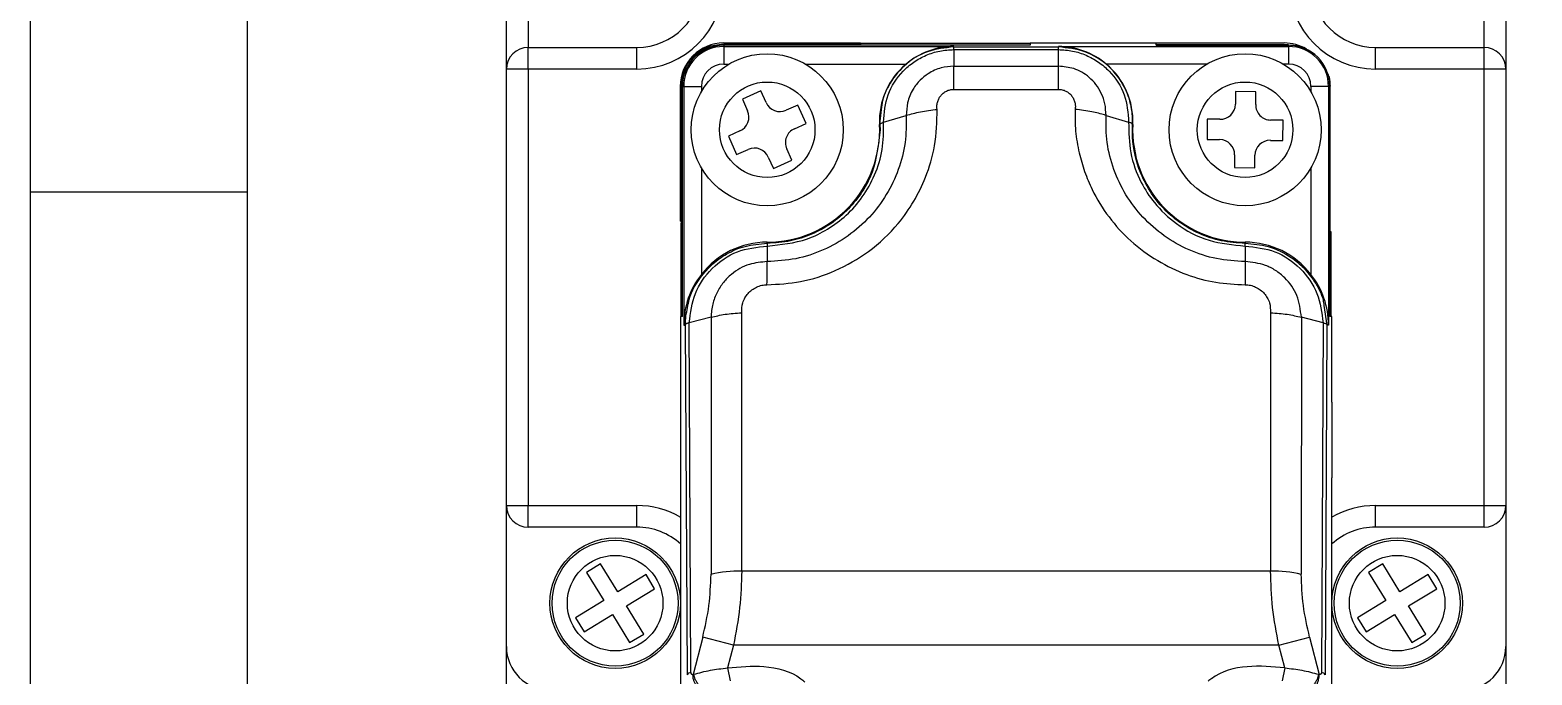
# Model space of a CAD drawing. Header units: inches. Extents: x 0.2 to 16.3, y 0.2 to 11.5.
# Drawn here: x 0.197 to 1.558, y 7.377 to 7.962 of the extents above; entities that cross this region are included whole.
import ezdxf

# ---------------------------------------------------------------- set-up
doc = ezdxf.new("R2010")
doc.units = ezdxf.units.IN
doc.header["$MEASUREMENT"] = 0
doc.linetypes.add('CENTERX2', pattern=[0.8, 0.5, -0.1, 0.1, -0.1])
doc.layers.add('CENTER_LINE', color=7, linetype='CENTERX2')
doc.styles.add('SLDTEXTSTYLE0', font='TXT', dxfattribs={"width": 0.7})
doc.dimstyles.new('SLDDIMSTYLE2', dxfattribs={"dimtxt": 0.15748, "dimasz": 0.13, "dimexe": 0, "dimexo": 0.0625, "dimgap": 0.03937, "dimtad": 1, "dimdec": 3, "dimrnd": 1e-09, "dimdsep": 46, "dimtxsty": 'SLDTEXTSTYLE0', "dimsah": 1, "dimcen": 0.09, "dimadec": 0, "dimazin": 2, "dimtfac": 1, "dimtdec": 3, "dimtmove": 0, "dimatfit": 0, "dimfxl": 1, "dimfrac": 2, "dimtolj": 1, "dimtzin": 12, "dimarcsym": 0})

# ---------------------------------------------------------------- blocks, each defined once
blk = doc.blocks.new('_D_21')
at = {"layer": 'CENTER_LINE'}
for p, q in [((1.945, 7.1595), (1.945, 7.4095)), ((1.3087, 7.1595), (1.9843, 7.1595)), ((1.945, 6.5485), (1.945, 7.1595)), ((1.4356, 6.5485), (1.9843, 6.5485)), ((1.945, 6.5485), (1.945, 6.2985))]:
    blk.add_line(p, q, dxfattribs=at)
for points in [[(1.945, 7.1595), (1.965, 7.2895), (1.925, 7.2895)], [(1.945, 6.5485), (1.925, 6.4185), (1.965, 6.4185)]]:
    blk.add_solid(points, dxfattribs=at)
at = {"layer": 'CENTER_LINE', "insert": (1.742, 6.6125), "char_height": 0.15748, "attachment_point": 1, "rotation": 90, "style": 'SLDTEXTSTYLE0'}
blk.add_mtext('0.611', dxfattribs=at)

msp = doc.modelspace()

# ---------------------------------------------------------------- linework, layer by layer
at = {"color": 7, "linetype": 'Continuous', "lineweight": 18}
for p, q in [((0.1969, 11.4961), (0.1969, 0.1969)), ((0.3937, 11.2992), (0.3937, 0.3937)), ((0.6285, 7.9264), (0.6285, 8.1311)), ((0.6482, 8.1311), (0.6482, 7.9461)), ((1.5144, 7.9461), (1.5144, 8.1311)), ((1.5341, 8.1311), (1.5341, 7.9264)), ((0.9494, 7.95), (0.8254, 7.95)), ((0.9494, 7.9491), (0.8254, 7.9491)), ((0.8254, 7.9482), (0.8254, 7.9469)), ((1.103, 7.9482), (0.8254, 7.9482)), ((0.9494, 7.9492), (0.9494, 7.95)), ((1.103, 7.9495), (0.9494, 7.9495)), ((0.9494, 7.9492), (0.9494, 7.9491)), ((1.103, 7.9498), (1.103, 7.9482)), ((1.2171, 7.9498), (1.103, 7.9498)), ((1.2134, 7.9498), (1.2134, 7.95)), ((1.3333, 7.95), (1.2134, 7.95)), ((1.2171, 7.9482), (1.2171, 7.9498)), ((1.3372, 7.9483), (1.2171, 7.9483)), ((1.2171, 7.9482), (1.3372, 7.9482)), ((1.3372, 7.9482), (1.3372, 7.9469)), ((0.6482, 7.9461), (0.7467, 7.9461)), ((0.6482, 7.9264), (0.6482, 7.9461)), ((0.7467, 7.9264), (0.7467, 7.9461)), ((0.8254, 7.9469), (1.0339, 7.9469)), ((0.8254, 7.9469), (0.8254, 7.9309)), ((1.0339, 7.9465), (1.0339, 7.9469)), ((1.0339, 7.9465), (1.1287, 7.9465)), ((1.0339, 7.9441), (1.0339, 7.9291)), ((1.0339, 7.9441), (1.1287, 7.9441)), ((1.1287, 7.9465), (1.1287, 7.9469)), ((1.1287, 7.9469), (1.3372, 7.9469)), ((1.1287, 7.9291), (1.1287, 7.9441)), ((1.3372, 7.9469), (1.3372, 7.9309)), ((1.416, 7.9264), (1.416, 7.9461)), ((1.416, 7.9461), (1.5144, 7.9461)), ((1.5144, 7.9264), (1.5144, 7.9461)), ((0.6482, 7.9264), (0.6285, 7.9264)), ((0.6285, 7.5307), (0.6285, 7.9264)), ((0.7467, 7.9264), (0.6482, 7.9264)), ((0.6482, 7.9264), (0.6482, 7.5307)), ((0.8254, 7.9309), (0.8301, 7.9309)), ((0.8995, 7.9309), (0.9906, 7.9309)), ((1.0339, 7.9291), (1.1287, 7.9291)), ((1.2631, 7.9309), (1.172, 7.9309)), ((1.3372, 7.9309), (1.3325, 7.9309)), ((1.5144, 7.9264), (1.416, 7.9264)), ((1.5341, 7.9264), (1.5144, 7.9264)), ((1.5144, 7.5307), (1.5144, 7.9264)), ((1.5341, 7.9264), (1.5341, 7.5307)), ((0.786, 7.9107), (0.786, 7.7886)), ((0.787, 7.7868), (0.787, 7.9108)), ((0.788, 7.702), (0.788, 7.9107)), ((0.788, 7.9107), (0.7892, 7.9107)), ((0.7892, 7.9107), (0.7892, 7.6942)), ((0.7892, 7.9107), (0.8052, 7.9107)), ((0.8052, 7.9107), (0.8052, 7.9061)), ((1.0338, 7.908), (1.1288, 7.908)), ((1.3734, 7.9107), (1.3574, 7.9107)), ((1.3574, 7.9107), (1.3574, 7.9061)), ((1.3734, 7.9107), (1.3734, 7.6942)), ((1.3747, 7.9107), (1.3734, 7.9107)), ((1.3747, 7.702), (1.3747, 7.9107)), ((1.3748, 7.779), (1.3748, 7.9108)), ((0.8591, 7.9066), (0.8423, 7.8991)), ((0.8423, 7.8991), (0.847, 7.8886)), ((0.8638, 7.8961), (0.8591, 7.9066)), ((0.8925, 7.8938), (0.882, 7.8891)), ((0.9, 7.8771), (0.8925, 7.8938)), ((1.2892, 7.906), (1.289, 7.8945)), ((1.3076, 7.9057), (1.2892, 7.906)), ((1.3074, 7.8942), (1.3076, 7.9057)), ((0.9703, 7.8782), (0.9908, 7.8844)), ((1.1718, 7.8844), (1.1923, 7.8782)), ((1.2635, 7.8811), (1.2633, 7.8627)), ((1.275, 7.8809), (1.2635, 7.8811)), ((1.3324, 7.88), (1.3209, 7.8802)), ((1.3321, 7.8617), (1.3324, 7.88)), ((0.8401, 7.8704), (0.8296, 7.8657)), ((0.8895, 7.8724), (0.9, 7.8771)), ((0.9666, 7.8761), (0.9668, 7.8761)), ((0.9667, 7.8793), (0.9668, 7.8761)), ((0.9668, 7.8761), (0.967, 7.8714)), ((1.1958, 7.8761), (1.1961, 7.8761)), ((0.8296, 7.8657), (0.8371, 7.8489)), ((0.8371, 7.8489), (0.8476, 7.8536)), ((0.8872, 7.8437), (0.8825, 7.8542)), ((1.2633, 7.8627), (1.2747, 7.8625)), ((1.3207, 7.8618), (1.3321, 7.8617)), ((0.8658, 7.8467), (0.8705, 7.8362)), ((0.8705, 7.8362), (0.8872, 7.8437)), ((1.2883, 7.8486), (1.2881, 7.8371)), ((1.3065, 7.8368), (1.3067, 7.8483)), ((0.8052, 7.8367), (0.8052, 7.7403)), ((1.2881, 7.8371), (1.3065, 7.8368)), ((1.3574, 7.8367), (1.3574, 7.7403)), ((0.1969, 7.815), (0.3937, 7.815)), ((0.787, 7.7886), (0.786, 7.7886)), ((0.7868, 7.702), (0.7868, 7.7868)), ((0.787, 7.7868), (0.7868, 7.7868)), ((1.3758, 7.779), (1.3748, 7.779)), ((1.3758, 7.702), (1.3758, 7.779)), ((0.8554, 7.767), (0.8554, 7.767)), ((0.8648, 7.7685), (0.8648, 7.7695)), ((0.8648, 7.766), (0.8648, 7.7519)), ((1.2978, 7.7695), (1.2978, 7.7685)), ((1.2978, 7.766), (1.2978, 7.7519)), ((0.8417, 7.4713), (0.8417, 7.7054)), ((1.3209, 7.7054), (1.3209, 7.4713)), ((0.7864, 6.9659), (0.7864, 7.702)), ((0.788, 7.702), (0.7864, 7.702)), ((0.7892, 7.6942), (0.7906, 7.6942)), ((0.7906, 7.6942), (0.7922, 7.3771)), ((0.8139, 7.7014), (0.7941, 7.6963)), ((0.7956, 7.3792), (0.7941, 7.6963)), ((0.8139, 7.7014), (0.8139, 7.4684)), ((1.3488, 7.7014), (1.3487, 7.4684)), ((1.3685, 7.6963), (1.3488, 7.7014)), ((1.3685, 7.6963), (1.367, 7.3792)), ((1.372, 7.6942), (1.3705, 7.3771)), ((1.3734, 7.6942), (1.372, 7.6942)), ((1.3764, 7.702), (1.3747, 7.702)), ((1.3764, 7.6244), (1.3764, 7.702)), ((1.3764, 7.6244), (1.3766, 7.6244)), ((1.3766, 7.5559), (1.3766, 7.6244)), ((1.3766, 7.5559), (1.3764, 7.5559)), ((1.3764, 6.9659), (1.3764, 7.5559)), ((0.6285, 7.5307), (0.6482, 7.5307)), ((0.6285, 7.4028), (0.6285, 7.5307)), ((0.6482, 7.5111), (0.6482, 7.5307)), ((0.6482, 7.5307), (0.7467, 7.5307)), ((0.7467, 7.5111), (0.7467, 7.5307)), ((1.416, 7.5111), (1.416, 7.5307)), ((1.416, 7.5307), (1.5144, 7.5307)), ((1.5144, 7.5111), (1.5144, 7.5307)), ((1.5144, 7.5307), (1.5341, 7.5307)), ((1.5341, 7.5307), (1.5341, 7.4028)), ((0.7467, 7.5111), (0.6482, 7.5111)), ((1.5144, 7.5111), (1.416, 7.5111)), ((0.7138, 7.478), (0.7011, 7.4701)), ((0.7294, 7.4524), (0.7138, 7.478)), ((1.3209, 7.4713), (0.8417, 7.4713)), ((1.4225, 7.478), (1.4097, 7.4701)), ((1.4381, 7.4524), (1.4225, 7.478)), ((0.7011, 7.4701), (0.7167, 7.4446)), ((0.755, 7.4681), (0.7294, 7.4524)), ((0.7628, 7.4553), (0.755, 7.4681)), ((1.4097, 7.4701), (1.4253, 7.4446)), ((1.4636, 7.4681), (1.4381, 7.4524)), ((1.4714, 7.4553), (1.4636, 7.4681)), ((0.7167, 7.4446), (0.6912, 7.429)), ((0.7373, 7.4397), (0.7628, 7.4553)), ((1.4253, 7.4446), (1.3998, 7.429)), ((1.4459, 7.4397), (1.4714, 7.4553)), ((0.699, 7.4162), (0.7245, 7.4319)), ((0.7245, 7.4319), (0.7401, 7.4064)), ((0.7529, 7.4142), (0.7373, 7.4397)), ((1.4076, 7.4162), (1.4332, 7.4319)), ((1.4332, 7.4319), (1.4488, 7.4064)), ((1.4616, 7.4142), (1.4459, 7.4397)), ((0.6912, 7.429), (0.699, 7.4162)), ((1.3998, 7.429), (1.4076, 7.4162)), ((0.7401, 7.4064), (0.7529, 7.4142)), ((0.8064, 7.4113), (0.7976, 7.3776)), ((0.8342, 7.4041), (0.8064, 7.4113)), ((0.8342, 7.4041), (0.8289, 7.3835)), ((1.3284, 7.4041), (0.8342, 7.4041)), ((1.3284, 7.4041), (1.3563, 7.4113)), ((1.3338, 7.3835), (1.3284, 7.4041)), ((1.3563, 7.4113), (1.365, 7.3776)), ((1.4488, 7.4064), (1.4616, 7.4142)), ((0.6285, 7.3555), (0.6285, 7.4028)), ((1.5341, 7.4028), (1.5341, 7.3555)), ((0.7976, 7.3776), (0.7983, 7.3777)), ((0.8289, 7.3835), (0.8313, 7.3719)), ((1.3338, 7.3835), (1.3313, 7.3719)), ((1.365, 7.3776), (1.3643, 7.3777))]:
    msp.add_line(p, q, dxfattribs=at)
at = {"color": 8, "linetype": 'Continuous', "lineweight": 18}
for p, q in [((1.3372, 7.9482), (1.3372, 7.9483)), ((0.788, 7.9107), (0.787, 7.9108)), ((1.3748, 7.9108), (1.3747, 7.9108)), ((0.9684, 7.8921), (0.9667, 7.8793)), ((1.3692, 7.712), (1.372, 7.6942))]:
    msp.add_line(p, q, dxfattribs=at)
at = {"color": 7, "linetype": 'Continuous', "lineweight": 18}
for centre, radius in [((0.8648, 7.8714), 0.0689), ((1.2978, 7.8714), 0.0689), ((0.8648, 7.8714), 0.0433), ((1.2978, 7.8714), 0.0433), ((0.727, 7.4422), 0.0591), ((0.727, 7.4422), 0.0571), ((1.4356, 7.4422), 0.0591), ((1.4356, 7.4422), 0.0571), ((0.727, 7.4422), 0.0433), ((1.4356, 7.4422), 0.0433)]:
    msp.add_circle(centre, radius, dxfattribs=at)
for centre, radius, start, end in [((0.7467, 8.0052), 0.0787, 270, 0), ((0.7467, 8.0052), 0.0591, 270, 0), ((1.416, 8.0052), 0.0787, 180, 270), ((1.416, 8.0052), 0.0591, 180, 270), ((0.8254, 7.9107), 0.0394, 90, 180), ((0.8254, 7.9107), 0.0374, 90, 180), ((1.3333, 7.9107), 0.0394, 59.4097, 90), ((1.3372, 7.9107), 0.0374, 0, 90), ((0.6482, 7.9264), 0.0197, 90, 180), ((0.8254, 7.9107), 0.0362, 90, 180), ((1.3372, 7.9107), 0.0362, 0, 90), ((1.5144, 7.9264), 0.0197, 0, 90), ((0.8254, 7.9107), 0.0202, 90, 180), ((1.0339, 7.8793), 0.0674, 129.9741, 182.6659), ((1.1287, 7.8793), 0.0674, 357.3341, 50.0259), ((1.3372, 7.9107), 0.0202, 0, 90), ((0.8764, 7.9017), 0.0138, 204.1047, 294.1047), ((1.2752, 7.8947), 0.0138, 269.1229, 359.1229), ((1.3212, 7.894), 0.0138, 179.1229, 269.1229), ((0.8344, 7.883), 0.0138, 294.1047, 24.1047), ((0.8648, 7.8714), 0.1019, 270, 2.6659), ((0.8951, 7.8598), 0.0138, 114.1047, 204.1047), ((1.2978, 7.8714), 0.1019, 177.3341, 270), ((0.8532, 7.841), 0.0138, 24.1047, 114.1047), ((1.2745, 7.8488), 0.0138, 359.1229, 89.1229), ((1.3205, 7.8481), 0.0138, 89.1229, 179.1229), ((0.8648, 7.6942), 0.0753, 90, 142.2583), ((1.2978, 7.6942), 0.0753, 37.7417, 90), ((0.6482, 7.5307), 0.0197, 180, 270), ((1.5144, 7.5307), 0.0197, 270, 0), ((0.7467, 7.452), 0.0591, 47.7408, 90), ((1.416, 7.452), 0.0591, 90, 132.0792), ((0.8401, 7.3548), 0.1165, 89.2196, 103.0186), ((1.3225, 7.3548), 0.1165, 76.9814, 90.7804), ((0.6679, 7.4028), 0.0394, 180, 270), ((1.4947, 7.4028), 0.0394, 270, 0), ((0.7958, 7.3751), 0.00419, 92.8684, 151.1559), ((1.3668, 7.3751), 0.00419, 28.8451, 87.1312)]:
    msp.add_arc(centre, radius, start, end, dxfattribs=at)
at = {"color": 8, "linetype": 'Continuous', "lineweight": 18}
for centre, start, end in [((0.7467, 7.452), 59.7109, 90), ((1.416, 7.452), 90, 120.1734)]:
    msp.add_arc(centre, 0.0787, start, end, dxfattribs=at)
at = {"color": 7, "linetype": 'Continuous', "lineweight": 18}
for centre, major_axis, start_param, end_param in [((1.0339, 7.8804), (0, 0.0665), 0, 0.708773), ((1.1287, 7.8804), (0, 0.0665), 5.574412, 6.283185), ((0.8635, 7.6942), (0.0743, 0), 2.472305, 3.141593), ((1.2991, 7.6942), (0.0743, 0), 0, 0.669288)]:
    msp.add_ellipse(centre, major_axis=major_axis, ratio=0.999853, start_param=start_param, end_param=end_param, dxfattribs=at)
for points, knots in [([(0.787, 7.9108), (0.7874, 7.9151), (0.7883, 7.9237), (0.7949, 7.9352), (0.8046, 7.9439), (0.8154, 7.9485), (0.8226, 7.9489), (0.8254, 7.9491)], [0, 0, 0, 0, 0.214703, 0.429407, 0.644092, 0.858769, 1, 1, 1, 1]), ([(1.3372, 7.9483), (1.3416, 7.9482), (1.3463, 7.9481), (1.3502, 7.9459), (1.3505, 7.9457)], [0, 0, 0, 0, 0.926341, 1, 1, 1, 1]), ([(1.0339, 7.9465), (1.0258, 7.9456), (1.0094, 7.9439), (0.9883, 7.9306), (0.9754, 7.9137), (0.9693, 7.9003), (0.9686, 7.8937), (0.9684, 7.8921)], [0, 0, 0, 0, 0.261145, 0.531603, 0.781531, 0.947839, 1, 1, 1, 1]), ([(0.9703, 7.8782), (0.9709, 7.8867), (0.9723, 7.9037), (0.9845, 7.9221), (0.9974, 7.9331), (1.0087, 7.9393), (1.021, 7.9433), (1.0296, 7.9438), (1.0339, 7.9441)], [0, 0, 0, 0, 0.249328, 0.498429, 0.623734, 0.74892, 0.874188, 1, 1, 1, 1]), ([(1.1946, 7.8921), (1.1945, 7.8927), (1.1933, 7.8989), (1.1884, 7.9125), (1.1747, 7.9302), (1.1534, 7.9439), (1.1369, 7.9456), (1.1287, 7.9465)], [0, 0, 0, 0, 0.019748, 0.204658, 0.465549, 0.736715, 1, 1, 1, 1]), ([(1.1287, 7.9441), (1.133, 7.9438), (1.1416, 7.9433), (1.1539, 7.9393), (1.1652, 7.9331), (1.1781, 7.9221), (1.1903, 7.9037), (1.1917, 7.8867), (1.1923, 7.8782)], [0, 0, 0, 0, 0.125761, 0.251022, 0.376238, 0.501616, 0.75075, 1, 1, 1, 1]), ([(1.0339, 7.9291), (1.03, 7.9288), (1.0218, 7.9281), (1.0114, 7.9232), (1.0028, 7.9164), (0.9961, 7.9076), (0.9914, 7.8966), (0.991, 7.8883), (0.9908, 7.8844)], [0, 0, 0, 0, 0.1677364, 0.3521428, 0.4871717, 0.6389737, 0.831837, 1, 1, 1, 1]), ([(1.1718, 7.8844), (1.1716, 7.888), (1.1713, 7.8949), (1.1679, 7.9044), (1.163, 7.9125), (1.1551, 7.9208), (1.1435, 7.9277), (1.1334, 7.9286), (1.1287, 7.9291)], [0, 0, 0, 0, 0.155857, 0.300953, 0.437924, 0.567125, 0.799357, 1, 1, 1, 1]), ([(1.3721, 7.9232), (1.3728, 7.9218), (1.3746, 7.9179), (1.3747, 7.9136), (1.3748, 7.9108)], [0, 0, 0, 0, 0.355199, 1, 1, 1, 1]), ([(1.0188, 7.8899), (1.0187, 7.8909), (1.0184, 7.893), (1.019, 7.8963), (1.0201, 7.8995), (1.0219, 7.9023), (1.0243, 7.9048), (1.0272, 7.9066), (1.0304, 7.9078), (1.0327, 7.908), (1.0338, 7.908)], [0, 0, 0, 0, 0.11782, 0.242931, 0.371062, 0.499161, 0.624773, 0.752597, 0.87771, 1, 1, 1, 1]), ([(1.1288, 7.908), (1.1299, 7.908), (1.1322, 7.9078), (1.1354, 7.9066), (1.1383, 7.9048), (1.1407, 7.9024), (1.1425, 7.8995), (1.1436, 7.8963), (1.1442, 7.8931), (1.1439, 7.8909), (1.1438, 7.8899)], [0, 0, 0, 0, 0.120683, 0.247152, 0.372056, 0.500257, 0.625655, 0.756459, 0.880216, 1, 1, 1, 1]), ([(0.8646, 7.7309), (0.8748, 7.7314), (0.896, 7.7326), (0.9275, 7.743), (0.9581, 7.7604), (0.9876, 7.7884), (1.0073, 7.822), (1.0179, 7.8578), (1.0185, 7.8788), (1.0188, 7.8899)], [0, 0, 0, 0, 0.121587, 0.252403, 0.39297, 0.543184, 0.741385, 0.863001, 1, 1, 1, 1]), ([(0.9908, 7.8844), (0.9908, 7.8762), (0.9908, 7.8595), (0.9843, 7.8351), (0.9735, 7.8122), (0.958, 7.7917), (0.9386, 7.7746), (0.9159, 7.7618), (0.8909, 7.7534), (0.8735, 7.7524), (0.8648, 7.7519)], [0, 0, 0, 0, 0.123584, 0.248726, 0.373798, 0.499207, 0.624438, 0.749796, 0.875432, 1, 1, 1, 1]), ([(0.9908, 7.8844), (0.9949, 7.8856), (1.0031, 7.888), (1.0136, 7.8893), (1.0188, 7.8899)], [0, 0, 0, 0, 0.50013, 1, 1, 1, 1]), ([(1.1438, 7.8899), (1.1438, 7.8833), (1.1437, 7.8701), (1.147, 7.8512), (1.1521, 7.8335), (1.1604, 7.8136), (1.1737, 7.7918), (1.1938, 7.7699), (1.2177, 7.7522), (1.244, 7.7397), (1.2709, 7.7321), (1.289, 7.7313), (1.298, 7.7309)], [0, 0, 0, 0, 0.080707, 0.163031, 0.235727, 0.308087, 0.427291, 0.54596, 0.667966, 0.784297, 0.893231, 1, 1, 1, 1]), ([(1.1718, 7.8844), (1.1713, 7.8846), (1.1677, 7.8857), (1.1587, 7.888), (1.149, 7.8892), (1.1438, 7.8899)], [0, 0, 0, 0, 0.057383, 0.500719, 1, 1, 1, 1]), ([(1.2978, 7.7519), (1.2891, 7.7524), (1.2717, 7.7535), (1.2467, 7.7618), (1.224, 7.7746), (1.2046, 7.7917), (1.1891, 7.8121), (1.1783, 7.8351), (1.1718, 7.8595), (1.1718, 7.8762), (1.1718, 7.8844)], [0, 0, 0, 0, 0.1246908, 0.2501464, 0.3754264, 0.5008375, 0.6259945, 0.7513068, 0.8764488, 1, 1, 1, 1]), ([(0.8648, 7.766), (0.8772, 7.7673), (0.8965, 7.7692), (0.9201, 7.781), (0.9372, 7.7937), (0.9518, 7.8104), (0.963, 7.8306), (0.9701, 7.8536), (0.9702, 7.8699), (0.9703, 7.8782)], [0, 0, 0, 0, 0.208514, 0.323681, 0.445533, 0.574254, 0.709641, 0.851769, 1, 1, 1, 1]), ([(0.967, 7.8714), (0.9656, 7.8583), (0.9629, 7.8323), (0.9438, 7.8035), (0.9232, 7.786), (0.9053, 7.7762), (0.8858, 7.7698), (0.8719, 7.7689), (0.8648, 7.7685)], [0, 0, 0, 0, 0.250792, 0.50068, 0.630165, 0.750691, 0.871864, 1, 1, 1, 1]), ([(0.9668, 7.8761), (0.9669, 7.8763), (0.967, 7.8767), (0.9677, 7.8772), (0.9687, 7.8777), (0.9698, 7.878), (0.9703, 7.8782)], [0, 0, 0, 0, 0.2476857, 0.5000274, 0.7523547, 1, 1, 1, 1]), ([(1.1923, 7.8782), (1.1925, 7.8689), (1.1928, 7.8502), (1.2018, 7.8253), (1.216, 7.8034), (1.236, 7.7843), (1.2644, 7.7691), (1.2867, 7.7671), (1.2978, 7.766)], [0, 0, 0, 0, 0.165533, 0.335366, 0.46358, 0.624197, 0.813309, 1, 1, 1, 1]), ([(1.1958, 7.8761), (1.1957, 7.8764), (1.1955, 7.8769), (1.1944, 7.8775), (1.1933, 7.8779), (1.1926, 7.8781), (1.1923, 7.8782)], [0, 0, 0, 0, 0.3750968, 0.6707688, 0.8788018, 1, 1, 1, 1]), ([(1.2978, 7.7685), (1.2906, 7.7689), (1.2763, 7.7698), (1.2561, 7.7767), (1.2378, 7.7871), (1.2169, 7.8056), (1.2003, 7.8336), (1.1953, 7.8603), (1.1957, 7.8737), (1.1958, 7.8761)], [0, 0, 0, 0, 0.126531, 0.24913, 0.370781, 0.498971, 0.748687, 0.955099, 1, 1, 1, 1]), ([(0.793, 7.712), (0.7931, 7.7128), (0.7944, 7.722), (0.8021, 7.7354), (0.8148, 7.7499), (0.8285, 7.7597), (0.8451, 7.7669), (0.858, 7.7679), (0.8648, 7.7685)], [0, 0, 0, 0, 0.023377, 0.284963, 0.454083, 0.610185, 0.794428, 1, 1, 1, 1]), ([(0.7941, 7.6963), (0.7953, 7.7054), (0.7976, 7.7237), (0.8138, 7.7467), (0.8371, 7.7629), (0.8555, 7.765), (0.8648, 7.766)], [0, 0, 0, 0, 0.249805, 0.4994208, 0.7493558, 1, 1, 1, 1]), ([(0.8648, 7.7685), (0.8648, 7.7684), (0.8648, 7.7681), (0.8648, 7.7667), (0.8648, 7.766)], [0, 0, 0, 0, 0.497258, 1, 1, 1, 1]), ([(1.2978, 7.766), (1.2978, 7.7667), (1.2978, 7.7681), (1.2978, 7.7684), (1.2978, 7.7685)], [0, 0, 0, 0, 0.502742, 1, 1, 1, 1]), ([(1.2978, 7.7685), (1.3049, 7.7679), (1.3196, 7.7667), (1.3377, 7.7578), (1.3515, 7.7463), (1.3614, 7.7333), (1.368, 7.7215), (1.369, 7.7136), (1.3692, 7.712)], [0, 0, 0, 0, 0.213112, 0.447815, 0.598568, 0.757367, 0.948269, 1, 1, 1, 1]), ([(1.2978, 7.766), (1.3071, 7.765), (1.3255, 7.7629), (1.3488, 7.7467), (1.365, 7.7237), (1.3673, 7.7055), (1.3685, 7.6963)], [0, 0, 0, 0, 0.2502245, 0.5000044, 0.7497637, 1, 1, 1, 1]), ([(0.8648, 7.7519), (0.8593, 7.7514), (0.8476, 7.7503), (0.8341, 7.7425), (0.8248, 7.7331), (0.819, 7.724), (0.8148, 7.7133), (0.8142, 7.7054), (0.8139, 7.7014)], [0, 0, 0, 0, 0.20459, 0.437673, 0.566426, 0.702382, 0.846176, 1, 1, 1, 1]), ([(0.8646, 7.7309), (0.8646, 7.7349), (0.8647, 7.7431), (0.8647, 7.749), (0.8648, 7.7519)], [0, 0, 0, 0, 0.497276, 1, 1, 1, 1]), ([(1.2978, 7.7519), (1.2979, 7.749), (1.2979, 7.7431), (1.298, 7.7349), (1.298, 7.7309)], [0, 0, 0, 0, 0.502722, 1, 1, 1, 1]), ([(1.3488, 7.7014), (1.3479, 7.7081), (1.3463, 7.7213), (1.3362, 7.7356), (1.3257, 7.744), (1.3138, 7.7502), (1.3041, 7.7512), (1.2978, 7.7519)], [0, 0, 0, 0, 0.256012, 0.50256, 0.638236, 0.766006, 1, 1, 1, 1]), ([(0.8417, 7.7054), (0.8418, 7.7086), (0.8419, 7.7133), (0.8445, 7.7191), (0.8473, 7.7231), (0.8509, 7.7264), (0.8551, 7.7289), (0.8598, 7.7306), (0.863, 7.7308), (0.8646, 7.7309)], [0, 0, 0, 0, 0.245572, 0.373218, 0.499285, 0.625401, 0.751777, 0.877837, 1, 1, 1, 1]), ([(1.298, 7.7309), (1.2996, 7.7308), (1.3028, 7.7306), (1.3074, 7.7289), (1.3117, 7.7264), (1.3153, 7.7231), (1.3181, 7.7191), (1.3207, 7.7133), (1.3208, 7.7085), (1.3209, 7.7054)], [0, 0, 0, 0, 0.121784, 0.248137, 0.373872, 0.500587, 0.62603, 0.753831, 1, 1, 1, 1]), ([(0.8139, 7.7014), (0.8179, 7.7024), (0.8261, 7.7044), (0.8365, 7.7051), (0.8417, 7.7054)], [0, 0, 0, 0, 0.500435, 1, 1, 1, 1]), ([(1.3209, 7.7054), (1.3261, 7.7051), (1.3365, 7.7044), (1.3447, 7.7024), (1.3488, 7.7014)], [0, 0, 0, 0, 0.49864, 1, 1, 1, 1]), ([(0.7941, 7.6963), (0.7937, 7.6962), (0.7927, 7.696), (0.7916, 7.6957), (0.7908, 7.6952), (0.7907, 7.6945), (0.7906, 7.6942)], [0, 0, 0, 0, 0.183981, 0.49927, 0.753248, 1, 1, 1, 1]), ([(1.3685, 7.6963), (1.369, 7.6962), (1.37, 7.6959), (1.3711, 7.6957), (1.3717, 7.6952), (1.3719, 7.6945), (1.372, 7.6943), (1.372, 7.6942)], [0, 0, 0, 0, 0.249886, 0.499926, 0.747959, 0.907794, 1, 1, 1, 1]), ([(0.8417, 7.4713), (0.8414, 7.4603), (0.8407, 7.438), (0.8364, 7.4155), (0.8342, 7.4041)], [0, 0, 0, 0, 0.495576, 1, 1, 1, 1]), ([(1.3284, 7.4041), (1.3262, 7.4155), (1.3219, 7.438), (1.3212, 7.4603), (1.3209, 7.4713)], [0, 0, 0, 0, 0.504417, 1, 1, 1, 1]), ([(0.8064, 7.4113), (0.8085, 7.4209), (0.8129, 7.4399), (0.8135, 7.4589), (0.8139, 7.4684)], [0, 0, 0, 0, 0.504154, 1, 1, 1, 1]), ([(1.3563, 7.4113), (1.3541, 7.4209), (1.3497, 7.4399), (1.3491, 7.4589), (1.3487, 7.4684)], [0, 0, 0, 0, 0.504153, 1, 1, 1, 1]), ([(0.7956, 7.3792), (0.7956, 7.3791), (0.7956, 7.3789), (0.7958, 7.3784), (0.7962, 7.3779), (0.7969, 7.3775), (0.7974, 7.3776), (0.7976, 7.3776)], [0, 0, 0, 0, 0.105787, 0.213994, 0.459109, 0.727072, 1, 1, 1, 1]), ([(0.8078, 7.3637), (0.8072, 7.3637), (0.806, 7.3636), (0.8041, 7.3643), (0.8022, 7.3655), (0.8005, 7.3674), (0.7991, 7.3698), (0.7981, 7.3724), (0.7976, 7.3751), (0.7976, 7.3768), (0.7976, 7.3776)], [0, 0, 0, 0, 0.1131826, 0.235918, 0.3659643, 0.5, 0.6340357, 0.764082, 0.8868174, 1, 1, 1, 1]), ([(0.7983, 7.3777), (0.8031, 7.379), (0.8121, 7.3816), (0.8235, 7.3829), (0.8289, 7.3835)], [0, 0, 0, 0, 0.529808, 1, 1, 1, 1]), ([(0.8117, 7.365), (0.8111, 7.3648), (0.8101, 7.3644), (0.8081, 7.3647), (0.8058, 7.3656), (0.8036, 7.3673), (0.8015, 7.3697), (0.7999, 7.3724), (0.7988, 7.3751), (0.7985, 7.3769), (0.7983, 7.3777)], [0, 0, 0, 0, 0.110626, 0.23271, 0.363836, 0.5, 0.636164, 0.76729, 0.889374, 1, 1, 1, 1]), ([(1.3338, 7.3835), (1.3391, 7.3829), (1.3505, 7.3816), (1.3595, 7.379), (1.3643, 7.3777)], [0, 0, 0, 0, 0.470945, 1, 1, 1, 1]), ([(1.3643, 7.3777), (1.3642, 7.3769), (1.3638, 7.3751), (1.3627, 7.3724), (1.3611, 7.3697), (1.359, 7.3673), (1.3568, 7.3656), (1.3545, 7.3647), (1.3526, 7.3644), (1.3515, 7.3648), (1.351, 7.365)], [0, 0, 0, 0, 0.110626, 0.23271, 0.363836, 0.5, 0.636164, 0.76729, 0.889374, 1, 1, 1, 1]), ([(1.3548, 7.3637), (1.3554, 7.3637), (1.3567, 7.3637), (1.3586, 7.3643), (1.3606, 7.3657), (1.3623, 7.3676), (1.3636, 7.37), (1.3645, 7.3726), (1.365, 7.3752), (1.365, 7.3768), (1.365, 7.3776)], [0, 0, 0, 0, 0.118146, 0.244995, 0.37775, 0.512674, 0.645653, 0.772913, 0.891593, 1, 1, 1, 1]), ([(1.367, 7.3792), (1.367, 7.3791), (1.367, 7.3788), (1.3668, 7.3783), (1.3664, 7.3779), (1.3657, 7.3775), (1.3652, 7.3776), (1.365, 7.3776)], [0, 0, 0, 0, 0.107272, 0.216266, 0.463262, 0.73307, 1, 1, 1, 1])]:
    msp.add_open_spline(points, degree=3, knots=knots, dxfattribs=at)
for points in [[(1.0339, 7.9441), (1.0339, 7.9447), (1.0339, 7.9461), (1.0339, 7.9464), (1.0339, 7.9465)], [(1.1287, 7.9441), (1.1287, 7.9447), (1.1287, 7.9461), (1.1287, 7.9464), (1.1287, 7.9465)], [(1.0338, 7.908), (1.0338, 7.9121), (1.0338, 7.9203), (1.0339, 7.9261), (1.0339, 7.9291)], [(1.1288, 7.908), (1.1288, 7.9121), (1.1288, 7.9203), (1.1287, 7.9261), (1.1287, 7.9291)]]:
    msp.add_open_spline(points, degree=3, dxfattribs=at)
at = {"color": 8, "linetype": 'Continuous', "lineweight": 18}
for points, knots in [([(1.1958, 7.8761), (1.1958, 7.8794), (1.1959, 7.8848), (1.195, 7.89), (1.1946, 7.8921)], [0, 0, 0, 0, 0.605148, 1, 1, 1, 1]), ([(0.7906, 7.6942), (0.7906, 7.6942), (0.7906, 7.6943), (0.7906, 7.6945), (0.7907, 7.6953), (0.7907, 7.7013), (0.7919, 7.7069), (0.793, 7.712)], [0, 0, 0, 0, 0.001181, 0.010701, 0.037347, 0.138471, 1, 1, 1, 1]), ([(0.8289, 7.3835), (0.8398, 7.3845), (0.8623, 7.3867), (0.8876, 7.3804), (0.8978, 7.3718), (0.899, 7.3708)], [0, 0, 0, 0, 0.45305, 0.936084, 1, 1, 1, 1]), ([(1.3338, 7.3835), (1.3225, 7.3845), (1.2999, 7.3866), (1.275, 7.3803), (1.2653, 7.3722), (1.2644, 7.3714)], [0, 0, 0, 0, 0.474238, 0.948477, 1, 1, 1, 1])]:
    msp.add_open_spline(points, degree=3, knots=knots, dxfattribs=at)

# ---------------------------------------------------------------- dimensions: what is measured, and where the dimension line sits
at = {"layer": 'CENTER_LINE'}
dim = msp.add_linear_dim(base=(1.945, 7.1595), p1=(1.3963, 6.5485), p2=(1.2693, 7.1595), angle=90, dimstyle='SLDDIMSTYLE2', dxfattribs=at)
dim.commit()
dim.dimension.update_dxf_attribs({"geometry": '_D_21', "text_midpoint": (1.945, 6.854), "dimtype": 160})

doc.saveas('drawing.dxf')
